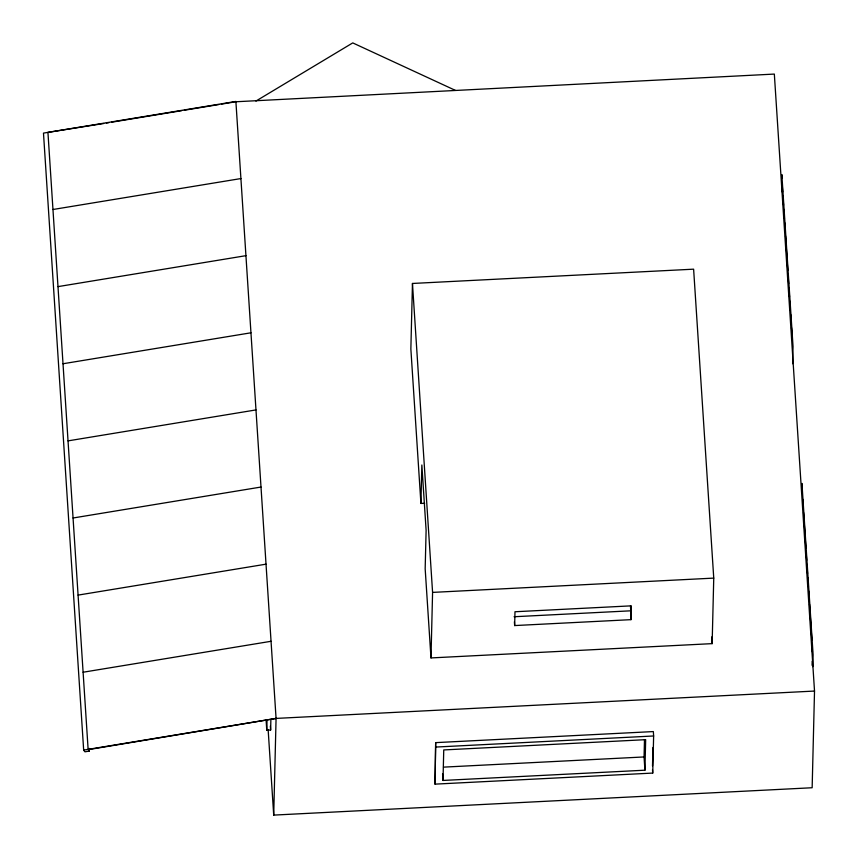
<?xml version="1.0" encoding="UTF-8"?>
<svg xmlns="http://www.w3.org/2000/svg" width="858" height="858" viewBox="0 0 858 858"><rect width="100%" height="100%" fill="white"/><g stroke="black" fill="none" stroke-linecap="round" stroke-linejoin="round"><path stroke-width="1.29" d="M235.875 101.759L774.334 74.078L814.521 691.055L812.151 787.741L273.713 815.1L268.136 729.547M270.881 719.54L270.624 730.019L266.774 730.212L267.031 719.744M273.713 815.1L276.072 718.414L235.886 101.437L43.479 133.108L83.666 750.096L84.899 751.812L89.35 751.072L89.178 748.401M420.924 503.453L421.857 464.993L426.115 530.308L425.171 568.779L430.984 657.925L712.14 643.639L713.749 578.11L693.618 269.176L412.462 283.462L410.864 348.991L420.924 503.453L424.678 503.271M430.984 657.925L432.582 592.395L412.462 283.462M435.66 742.631L435.038 784.137L652.724 773.079L653.635 735.982L653.346 731.574L435.66 742.631L435.038 784.137M443.007 780.448L443.747 749.935L645.666 739.671L644.926 770.194L443.007 780.448L442.578 773.83M514.65 625.568L514.982 611.754L631.306 605.845L630.962 619.658L514.65 625.568L514.403 621.793M630.962 619.658L630.512 605.812M644.926 770.194L644.058 756.949L644.487 739.703M652.509 766.012L652.959 747.468M781.735 178.507L781.831 174.539L793.039 346.557L792.62 363.728M782.206 191.967L782.335 186.658L782.678 191.977M801.812 488.674L801.94 483.419L813.116 654.869L812.826 666.687M812.086 665.315L812.183 661.336M812.408 652.048L812.129 644.079M255.92 101.072L352.756 42.9L455.351 90.358M103.668 123.52L47.941 132.379L88.127 749.356L89.35 751.072M106.317 123.091L108.955 122.651M111.604 122.211L181.671 110.682M184.32 110.242L218.693 104.579M221.332 104.15L234.556 101.973M52.96 209.502L240.905 178.561M57.99 286.626L245.935 255.673M63.009 363.749L250.954 332.797M68.029 440.873L255.974 409.92M73.059 517.996L261.004 487.044M78.078 595.109L266.023 564.167M83.108 672.232L271.053 641.291M83.666 750.096L276.072 718.414L814.521 691.055M88.331 749.645L276.072 718.414M432.582 592.395L713.749 578.11M514.071 616.741L630.394 610.832M435.95 747.05L653.635 735.982M443.479 767.138L644.058 756.949M782.936 195.967L783.547 205.276M783.804 209.266L784.416 218.576M784.673 222.565L785.274 231.864M785.542 235.853L786.057 243.833M786.314 247.823L787.011 258.462M787.183 261.122L787.794 270.431M788.052 274.421L788.652 283.73M788.92 287.72L789.521 297.029M789.778 301.019L790.39 310.317M790.647 314.307L791.258 323.616M791.516 327.606L792.116 336.915M802.691 499.142L803.292 508.451M803.549 512.441L804.16 521.739M804.332 524.399L804.943 533.708M805.201 537.698L805.887 548.337M806.07 550.997L806.67 560.306M806.928 564.296L807.539 573.605M807.796 577.595L808.408 586.893M808.665 590.883L809.266 600.192M809.534 604.182L810.134 613.491M810.392 617.481L811.003 626.79M811.26 630.78L811.872 640.089M711.711 636.947L712.14 643.639M652.509 769.765L652.724 773.079M270.367 726.029L270.624 730.019M266.162 720.902L266.774 730.212"/></g></svg>
